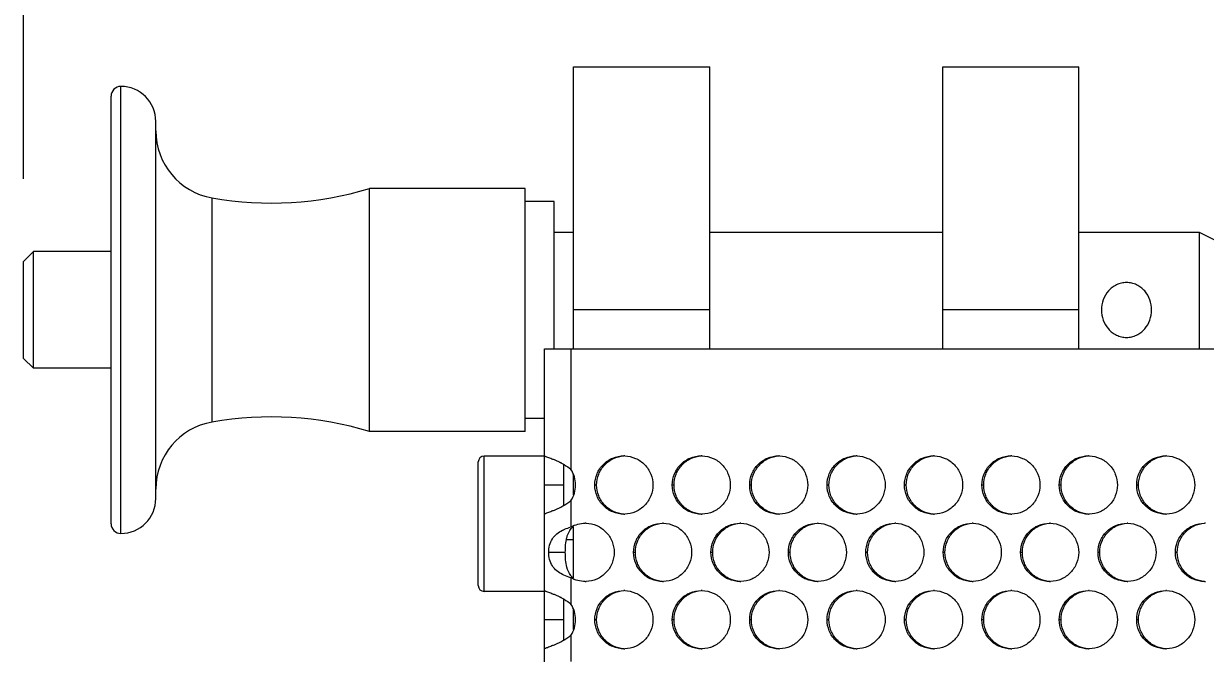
# Model space of a CAD drawing. Header units: millimetres. Extents: x 0 to 2524, y 0 to 1785.
# Drawn here: x 196.3 to 257.1, y 1399.3 to 1431.7 of the extents above; entities that cross this region are included whole.
import ezdxf

# ---------------------------------------------------------------- set-up
doc = ezdxf.new("R2010")
doc.units = ezdxf.units.MM
doc.header["$LTSCALE"] = 0.1
doc.layers.get('0').update_dxf_attribs({"lineweight": 13})
doc.layers.get('Defpoints').update_dxf_attribs({"lineweight": 9})
doc.layers.add('标注', color=251, linetype='Continuous', lineweight=9)
doc.styles.get("Standard").update_dxf_attribs({"font": 'arial.ttf'})
doc.dimstyles.new('STANDARD 8.5', dxfattribs={"dimscale": 8.5, "dimtxt": 2.5, "dimasz": 1.5, "dimexe": 0.5, "dimexo": 0.5, "dimgap": 0.5, "dimtad": 1, "dimtoh": 1, "dimdec": 1, "dimzin": 12, "dimdsep": 46, "dimtxsty": 'Standard', "dimcen": 0, "dimclrd": 256, "dimclre": 256, "dimclrt": 256, "dimadec": 0, "dimazin": 0, "dimtp": 0.01, "dimtm": 0.01, "dimtfac": 1, "dimtdec": 1, "dimtofl": 0, "dimtmove": 0, "dimatfit": 3, "dimfxl": 1, "dimtolj": 1, "dimtzin": 4, "dimlwd": -1, "dimlwe": -1, "dimarcsym": 0})

# ---------------------------------------------------------------- blocks, each defined once
blk = doc.blocks.new('*D11')
at = {"layer": 'Defpoints', "color": 0, "transparency": 16777216}
for p in [(961.865, 1485.816), (196.265, 1419.468), (961.865, 1419.468)]:
    blk.add_point(p, dxfattribs=at)
at = {"layer": '标注', "transparency": 16777216}
for p, q in [((196.265, 1423.718), (196.265, 1490.066)), ((961.865, 1423.718), (961.865, 1490.066)), ((209.015, 1485.816), (949.115, 1485.816))]:
    blk.add_line(p, q, dxfattribs=at)
for points in [[(209.015, 1487.941), (209.015, 1483.691), (196.265, 1485.816)], [(949.115, 1487.941), (949.115, 1483.691), (961.865, 1485.816)]]:
    blk.add_solid(points, dxfattribs=at)
at = {"layer": '标注', "transparency": 16777216, "insert": (579.065, 1500.915), "char_height": 21.25, "attachment_point": 5}
blk.add_mtext('\\A1;766', dxfattribs=at)

msp = doc.modelspace()

# ---------------------------------------------------------------- linework, layer by layer
for p, q in [((224.565, 1414.968), (224.565, 1429.468)), ((224.565, 1429.468), (231.565, 1429.468)), ((231.565, 1414.968), (231.565, 1429.468)), ((243.565, 1414.968), (243.565, 1429.468)), ((243.565, 1429.468), (250.565, 1429.468)), ((250.565, 1414.968), (250.565, 1429.468)), ((201.265, 1405.468), (201.265, 1428.468)), ((200.765, 1405.968), (200.765, 1427.968)), ((203.065, 1407.268), (203.065, 1426.668)), ((214.065, 1410.718), (214.065, 1423.218)), ((222.065, 1423.218), (214.065, 1423.218)), ((222.065, 1410.718), (222.065, 1423.218)), ((205.957, 1411.202), (205.957, 1422.734)), ((223.565, 1422.548), (222.065, 1422.548)), ((223.565, 1414.968), (223.565, 1422.548)), ((224.565, 1420.948), (223.565, 1420.948)), ((243.565, 1420.948), (231.565, 1420.948)), ((256.765, 1420.948), (250.565, 1420.948)), ((256.765, 1414.968), (256.765, 1420.948)), ((258.765, 1419.948), (256.765, 1420.948)), ((196.765, 1419.968), (196.265, 1419.468)), ((196.765, 1413.968), (196.765, 1419.968)), ((200.765, 1419.968), (196.765, 1419.968)), ((196.265, 1414.468), (196.265, 1419.468)), ((231.565, 1416.968), (224.565, 1416.968)), ((250.565, 1416.968), (243.565, 1416.968)), ((223.065, 1211.185), (223.065, 1414.968)), ((223.065, 1414.968), (907.065, 1414.968)), ((224.427, 1414.968), (224.427, 1408.767)), ((196.765, 1413.968), (196.265, 1414.468)), ((200.765, 1413.968), (196.765, 1413.968)), ((223.065, 1411.388), (222.065, 1411.388)), ((222.065, 1410.718), (214.065, 1410.718)), ((219.655, 1402.788), (219.655, 1409.148)), ((219.955, 1402.488), (219.955, 1409.448)), ((223.065, 1409.448), (219.955, 1409.448)), ((223.065, 1402.488), (219.955, 1402.488))]:
    msp.add_line(p, q)
for centre, radius, start, end in [((201.265, 1427.968), 0.5, 90, 180), ((201.265, 1426.668), 1.8, 0, 90), ((206.565, 1426.181), 3.5, 180, 259.99733), ((208.996, 1439.968), 17.5, 259.99733, 286.83498), ((208.996, 1393.968), 17.5, 73.16502, 100.00267), ((206.565, 1407.755), 3.5, 100.00267, 180), ((219.955, 1409.148), 0.3, 90, 180), ((201.265, 1407.268), 1.8, 270, 0), ((201.265, 1405.968), 0.5, 180, 270), ((219.955, 1402.788), 0.3, 180, 270)]:
    msp.add_arc(centre, radius, start, end)
for points, knots in [([(254.302, 1416.968), (254.302, 1417.145), (254.243, 1417.5), (254.02, 1417.892), (253.762, 1418.133), (253.535, 1418.271), (253.282, 1418.358), (253.015, 1418.388), (252.747, 1418.358), (252.494, 1418.271), (252.267, 1418.133), (252.009, 1417.892), (251.786, 1417.5), (251.727, 1417.145), (251.727, 1416.968)], [0, 0, 0, 0, 0.125615, 0.24973, 0.311803, 0.374115, 0.436876, 0.500001, 0.563125, 0.625886, 0.688198, 0.750271, 0.874385, 1, 1, 1, 1]), ([(251.727, 1416.968), (251.727, 1416.791), (251.786, 1416.435), (252.009, 1416.044), (252.267, 1415.802), (252.494, 1415.664), (252.747, 1415.577), (253.015, 1415.548), (253.282, 1415.577), (253.535, 1415.664), (253.762, 1415.802), (254.02, 1416.044), (254.243, 1416.435), (254.302, 1416.791), (254.302, 1416.968)], [0, 0, 0, 0, 0.125615, 0.249729, 0.311803, 0.374115, 0.436876, 0.500001, 0.563125, 0.625886, 0.688198, 0.750271, 0.874385, 1, 1, 1, 1])]:
    msp.add_open_spline(points, degree=3, knots=knots)
at = {"layer": '标注'}
for p, q in [((224.065, 1406.917), (224.065, 1409.008)), ((224.565, 1407.463), (224.565, 1408.463)), ((224.065, 1407.963), (223.065, 1407.963)), ((225.747, 1407.963), (225.656, 1407.963)), ((229.731, 1407.963), (229.639, 1407.963)), ((233.714, 1407.963), (233.622, 1407.963)), ((237.697, 1407.963), (237.605, 1407.963)), ((241.68, 1407.963), (241.588, 1407.963)), ((245.663, 1407.963), (245.571, 1407.963)), ((249.646, 1407.963), (249.555, 1407.963)), ((253.629, 1407.963), (253.538, 1407.963)), ((224.427, 1407.158), (224.427, 1405.807)), ((224.565, 1403.19), (224.565, 1405.807)), ((224.565, 1405.136), (224.195, 1405.136)), ((224.136, 1404.498), (223.28, 1404.498)), ((227.739, 1404.498), (227.647, 1404.498)), ((231.722, 1404.498), (231.63, 1404.498)), ((235.705, 1404.498), (235.614, 1404.498)), ((239.688, 1404.498), (239.597, 1404.498)), ((243.672, 1404.498), (243.58, 1404.498)), ((247.655, 1404.498), (247.563, 1404.498)), ((251.638, 1404.498), (251.546, 1404.498)), ((255.621, 1404.498), (255.529, 1404.498)), ((224.427, 1403.19), (224.427, 1401.839)), ((224.519, 1403.19), (224.427, 1403.19)), ((224.065, 1399.989), (224.065, 1402.08)), ((224.065, 1401.034), (223.065, 1401.034)), ((224.565, 1400.534), (224.565, 1401.534)), ((225.747, 1401.034), (225.656, 1401.034)), ((229.731, 1401.034), (229.639, 1401.034)), ((233.714, 1401.034), (233.622, 1401.034)), ((237.697, 1401.034), (237.605, 1401.034)), ((241.68, 1401.034), (241.588, 1401.034)), ((245.663, 1401.034), (245.571, 1401.034)), ((249.646, 1401.034), (249.555, 1401.034)), ((253.629, 1401.034), (253.538, 1401.034)), ((224.427, 1400.23), (224.427, 1398.878))]:
    msp.add_line(p, q, dxfattribs=at)
for centre, radius, start, end in [((227.149, 1407.99), 1.473, 88.20493, 89.99913), ((231.133, 1407.99), 1.473, 88.20493, 89.99913), ((235.116, 1407.99), 1.473, 88.20493, 89.99913), ((239.099, 1407.99), 1.473, 88.20493, 89.99913), ((243.082, 1407.99), 1.473, 88.20493, 89.99913), ((247.065, 1407.99), 1.473, 88.20493, 89.99913), ((251.048, 1407.99), 1.473, 88.20493, 89.99913), ((255.031, 1407.99), 1.473, 88.20493, 89.99913), ((222.176, 1405.739), 3.787, 62.09678, 62.93776), ((223.155, 1407.963), 1.505, 359.99225, 32.31205), ((223.155, 1407.962), 1.505, 327.68795, 0.00775), ((227.149, 1407.936), 1.473, 270.00087, 271.79507), ((231.133, 1407.936), 1.473, 270.00087, 271.79507), ((235.116, 1407.936), 1.473, 270.00087, 271.79507), ((239.099, 1407.936), 1.473, 270.00087, 271.79507), ((243.082, 1407.936), 1.473, 270.00087, 271.79507), ((247.065, 1407.936), 1.473, 270.00087, 271.79507), ((251.048, 1407.936), 1.473, 270.00087, 271.79507), ((255.031, 1407.936), 1.473, 270.00087, 271.79507), ((225.158, 1404.507), 1.491, 88.32138, 89.99517), ((229.141, 1404.525), 1.473, 88.20493, 89.99913), ((233.124, 1404.525), 1.473, 88.20493, 89.99913), ((237.107, 1404.525), 1.473, 88.20493, 89.99913), ((241.09, 1404.525), 1.473, 88.20493, 89.99913), ((245.074, 1404.525), 1.473, 88.20493, 89.99913), ((249.057, 1404.525), 1.473, 88.20493, 89.99913), ((253.04, 1404.525), 1.473, 88.20493, 89.99913), ((257.023, 1404.525), 1.473, 88.20493, 89.99913), ((225.158, 1404.49), 1.491, 270.00483, 271.67862), ((229.141, 1404.472), 1.473, 270.00087, 271.79507), ((233.124, 1404.472), 1.473, 270.00087, 271.79507), ((237.107, 1404.472), 1.473, 270.00087, 271.79507), ((241.09, 1404.472), 1.473, 270.00087, 271.79507), ((245.074, 1404.472), 1.473, 270.00087, 271.79507), ((249.057, 1404.472), 1.473, 270.00087, 271.79507), ((253.04, 1404.472), 1.473, 270.00087, 271.79507), ((257.023, 1404.472), 1.473, 270.00087, 271.79507), ((222.176, 1398.811), 3.787, 62.09678, 62.93776), ((227.149, 1401.061), 1.473, 88.20493, 89.99913), ((231.133, 1401.061), 1.473, 88.20493, 89.99913), ((235.116, 1401.061), 1.473, 88.20493, 89.99913), ((239.099, 1401.061), 1.473, 88.20493, 89.99913), ((243.082, 1401.061), 1.473, 88.20493, 89.99913), ((247.065, 1401.061), 1.473, 88.20493, 89.99913), ((251.048, 1401.061), 1.473, 88.20493, 89.99913), ((255.031, 1401.061), 1.473, 88.20493, 89.99913), ((223.155, 1401.035), 1.505, 359.99225, 32.31205), ((223.155, 1401.034), 1.505, 327.68795, 0.00775), ((227.149, 1401.007), 1.473, 270.00087, 271.79507), ((231.133, 1401.007), 1.473, 270.00087, 271.79507), ((235.116, 1401.007), 1.473, 270.00087, 271.79507), ((239.099, 1401.007), 1.473, 270.00087, 271.79507), ((243.082, 1401.007), 1.473, 270.00087, 271.79507), ((247.065, 1401.007), 1.473, 270.00087, 271.79507), ((251.048, 1401.007), 1.473, 270.00087, 271.79507), ((255.031, 1401.007), 1.473, 270.00087, 271.79507)]:
    msp.add_arc(centre, radius, start, end, dxfattribs=at)
for points, knots in [([(223.065, 1409.462), (223.065, 1409.46), (223.073, 1409.457), (223.084, 1409.45), (223.106, 1409.442), (223.149, 1409.425), (223.221, 1409.399), (223.327, 1409.36), (223.453, 1409.311), (223.594, 1409.253), (223.745, 1409.187), (223.848, 1409.137), (223.899, 1409.111)], [0, 0, 0, 0, 0.00627, 0.022113, 0.04739, 0.081763, 0.17635, 0.30225, 0.45365, 0.624362, 0.808374, 1, 1, 1, 1]), ([(225.656, 1407.963), (225.656, 1408.158), (225.733, 1408.552), (226.066, 1409.05), (226.562, 1409.384), (226.955, 1409.463), (227.149, 1409.463)], [0, 0, 0, 0, 0.250488, 0.50069, 0.750488, 1, 1, 1, 1]), ([(225.747, 1407.963), (225.747, 1408.15), (225.819, 1408.529), (226.127, 1409.015), (226.592, 1409.354), (226.965, 1409.449), (227.152, 1409.46)], [0, 0, 0, 0, 0.250454, 0.500681, 0.750486, 1, 1, 1, 1]), ([(227.196, 1409.462), (227.386, 1409.456), (227.769, 1409.369), (228.249, 1409.032), (228.568, 1408.54), (228.643, 1408.154), (228.643, 1407.963)], [0, 0, 0, 0, 0.249513, 0.499315, 0.74953, 1, 1, 1, 1]), ([(229.639, 1407.963), (229.639, 1408.158), (229.716, 1408.552), (230.049, 1409.05), (230.545, 1409.384), (230.938, 1409.463), (231.133, 1409.463)], [0, 0, 0, 0, 0.250488, 0.50069, 0.750488, 1, 1, 1, 1]), ([(229.731, 1407.963), (229.731, 1408.15), (229.802, 1408.529), (230.111, 1409.015), (230.575, 1409.354), (230.948, 1409.449), (231.135, 1409.46)], [0, 0, 0, 0, 0.250454, 0.500681, 0.750486, 1, 1, 1, 1]), ([(231.179, 1409.462), (231.369, 1409.456), (231.752, 1409.369), (232.232, 1409.032), (232.552, 1408.54), (232.626, 1408.154), (232.626, 1407.963)], [0, 0, 0, 0, 0.249513, 0.499315, 0.74953, 1, 1, 1, 1]), ([(233.622, 1407.963), (233.622, 1408.158), (233.7, 1408.552), (234.032, 1409.05), (234.528, 1409.384), (234.921, 1409.463), (235.116, 1409.463)], [0, 0, 0, 0, 0.250488, 0.50069, 0.750488, 1, 1, 1, 1]), ([(233.714, 1407.963), (233.714, 1408.15), (233.786, 1408.529), (234.094, 1409.015), (234.559, 1409.354), (234.932, 1409.449), (235.118, 1409.46)], [0, 0, 0, 0, 0.250454, 0.500681, 0.750486, 1, 1, 1, 1]), ([(235.162, 1409.462), (235.352, 1409.456), (235.735, 1409.369), (236.215, 1409.032), (236.535, 1408.54), (236.609, 1408.154), (236.609, 1407.963)], [0, 0, 0, 0, 0.249513, 0.499315, 0.74953, 1, 1, 1, 1]), ([(237.605, 1407.963), (237.605, 1408.158), (237.683, 1408.552), (238.015, 1409.05), (238.511, 1409.384), (238.905, 1409.463), (239.099, 1409.463)], [0, 0, 0, 0, 0.250488, 0.50069, 0.750488, 1, 1, 1, 1]), ([(237.697, 1407.963), (237.697, 1408.15), (237.769, 1408.529), (238.077, 1409.015), (238.542, 1409.354), (238.915, 1409.449), (239.101, 1409.46)], [0, 0, 0, 0, 0.250454, 0.500681, 0.750486, 1, 1, 1, 1]), ([(239.145, 1409.462), (239.335, 1409.456), (239.718, 1409.369), (240.198, 1409.032), (240.518, 1408.54), (240.592, 1408.154), (240.592, 1407.963)], [0, 0, 0, 0, 0.249513, 0.499315, 0.74953, 1, 1, 1, 1]), ([(241.588, 1407.963), (241.588, 1408.158), (241.666, 1408.552), (241.998, 1409.05), (242.495, 1409.384), (242.888, 1409.463), (243.082, 1409.463)], [0, 0, 0, 0, 0.250488, 0.50069, 0.750488, 1, 1, 1, 1]), ([(241.68, 1407.963), (241.68, 1408.15), (241.752, 1408.529), (242.06, 1409.015), (242.525, 1409.354), (242.898, 1409.449), (243.085, 1409.46)], [0, 0, 0, 0, 0.250454, 0.500681, 0.750486, 1, 1, 1, 1]), ([(243.128, 1409.462), (243.319, 1409.456), (243.701, 1409.369), (244.181, 1409.032), (244.501, 1408.54), (244.576, 1408.154), (244.576, 1407.963)], [0, 0, 0, 0, 0.249513, 0.499315, 0.74953, 1, 1, 1, 1]), ([(245.571, 1407.963), (245.571, 1408.158), (245.649, 1408.552), (245.981, 1409.05), (246.478, 1409.384), (246.871, 1409.463), (247.065, 1409.463)], [0, 0, 0, 0, 0.250488, 0.50069, 0.750488, 1, 1, 1, 1]), ([(245.663, 1407.963), (245.663, 1408.15), (245.735, 1408.529), (246.043, 1409.015), (246.508, 1409.354), (246.881, 1409.449), (247.068, 1409.46)], [0, 0, 0, 0, 0.250454, 0.500681, 0.750486, 1, 1, 1, 1]), ([(247.111, 1409.462), (247.302, 1409.456), (247.684, 1409.369), (248.164, 1409.032), (248.484, 1408.54), (248.559, 1408.154), (248.559, 1407.963)], [0, 0, 0, 0, 0.249513, 0.499315, 0.74953, 1, 1, 1, 1]), ([(249.555, 1407.963), (249.555, 1408.158), (249.632, 1408.552), (249.964, 1409.05), (250.461, 1409.384), (250.854, 1409.463), (251.048, 1409.463)], [0, 0, 0, 0, 0.250488, 0.50069, 0.750488, 1, 1, 1, 1]), ([(249.646, 1407.963), (249.646, 1408.15), (249.718, 1408.529), (250.026, 1409.015), (250.491, 1409.354), (250.864, 1409.449), (251.051, 1409.46)], [0, 0, 0, 0, 0.250454, 0.500681, 0.750486, 1, 1, 1, 1]), ([(251.094, 1409.462), (251.285, 1409.456), (251.668, 1409.369), (252.148, 1409.032), (252.467, 1408.54), (252.542, 1408.154), (252.542, 1407.963)], [0, 0, 0, 0, 0.249513, 0.499315, 0.74953, 1, 1, 1, 1]), ([(253.538, 1407.963), (253.538, 1408.158), (253.615, 1408.552), (253.947, 1409.05), (254.444, 1409.384), (254.837, 1409.463), (255.031, 1409.463)], [0, 0, 0, 0, 0.250488, 0.50069, 0.750488, 1, 1, 1, 1]), ([(253.629, 1407.963), (253.629, 1408.15), (253.701, 1408.529), (254.009, 1409.015), (254.474, 1409.354), (254.847, 1409.449), (255.034, 1409.46)], [0, 0, 0, 0, 0.250454, 0.500681, 0.750486, 1, 1, 1, 1]), ([(255.077, 1409.462), (255.268, 1409.456), (255.651, 1409.369), (256.131, 1409.032), (256.45, 1408.54), (256.525, 1408.154), (256.525, 1407.963)], [0, 0, 0, 0, 0.249513, 0.499315, 0.74953, 1, 1, 1, 1]), ([(223.948, 1409.085), (223.992, 1409.062), (224.16, 1408.969), (224.319, 1408.86), (224.427, 1408.767)], [0, 0, 0, 0, 0.25769, 1, 1, 1, 1]), ([(227.149, 1406.463), (226.955, 1406.463), (226.562, 1406.541), (226.066, 1406.875), (225.733, 1407.373), (225.656, 1407.768), (225.656, 1407.963)], [0, 0, 0, 0, 0.249512, 0.49931, 0.749512, 1, 1, 1, 1]), ([(227.152, 1406.465), (226.965, 1406.477), (226.592, 1406.571), (226.127, 1406.91), (225.819, 1407.396), (225.747, 1407.775), (225.747, 1407.963)], [0, 0, 0, 0, 0.249514, 0.499319, 0.749546, 1, 1, 1, 1]), ([(228.643, 1407.963), (228.643, 1407.771), (228.568, 1407.385), (228.249, 1406.893), (227.769, 1406.556), (227.386, 1406.469), (227.196, 1406.463)], [0, 0, 0, 0, 0.25047, 0.500685, 0.750487, 1, 1, 1, 1]), ([(231.133, 1406.463), (230.938, 1406.463), (230.545, 1406.541), (230.049, 1406.875), (229.716, 1407.373), (229.639, 1407.768), (229.639, 1407.963)], [0, 0, 0, 0, 0.249512, 0.49931, 0.749512, 1, 1, 1, 1]), ([(231.135, 1406.465), (230.948, 1406.477), (230.575, 1406.571), (230.111, 1406.91), (229.802, 1407.396), (229.731, 1407.775), (229.731, 1407.963)], [0, 0, 0, 0, 0.249514, 0.499319, 0.749546, 1, 1, 1, 1]), ([(232.626, 1407.963), (232.626, 1407.771), (232.552, 1407.385), (232.232, 1406.893), (231.752, 1406.556), (231.369, 1406.469), (231.179, 1406.463)], [0, 0, 0, 0, 0.25047, 0.500685, 0.750487, 1, 1, 1, 1]), ([(235.116, 1406.463), (234.921, 1406.463), (234.528, 1406.541), (234.032, 1406.875), (233.7, 1407.373), (233.622, 1407.768), (233.622, 1407.963)], [0, 0, 0, 0, 0.249512, 0.49931, 0.749512, 1, 1, 1, 1]), ([(235.118, 1406.465), (234.932, 1406.477), (234.559, 1406.571), (234.094, 1406.91), (233.786, 1407.396), (233.714, 1407.775), (233.714, 1407.963)], [0, 0, 0, 0, 0.249514, 0.499319, 0.749546, 1, 1, 1, 1]), ([(236.609, 1407.963), (236.609, 1407.771), (236.535, 1407.385), (236.215, 1406.893), (235.735, 1406.556), (235.352, 1406.469), (235.162, 1406.463)], [0, 0, 0, 0, 0.25047, 0.500685, 0.750487, 1, 1, 1, 1]), ([(239.099, 1406.463), (238.905, 1406.463), (238.511, 1406.541), (238.015, 1406.875), (237.683, 1407.373), (237.605, 1407.768), (237.605, 1407.963)], [0, 0, 0, 0, 0.249512, 0.49931, 0.749512, 1, 1, 1, 1]), ([(239.101, 1406.465), (238.915, 1406.477), (238.542, 1406.571), (238.077, 1406.91), (237.769, 1407.396), (237.697, 1407.775), (237.697, 1407.963)], [0, 0, 0, 0, 0.249514, 0.499319, 0.749546, 1, 1, 1, 1]), ([(240.592, 1407.963), (240.592, 1407.771), (240.518, 1407.385), (240.198, 1406.893), (239.718, 1406.556), (239.335, 1406.469), (239.145, 1406.463)], [0, 0, 0, 0, 0.25047, 0.500685, 0.750487, 1, 1, 1, 1]), ([(243.082, 1406.463), (242.888, 1406.463), (242.495, 1406.541), (241.998, 1406.875), (241.666, 1407.373), (241.588, 1407.768), (241.588, 1407.963)], [0, 0, 0, 0, 0.249512, 0.49931, 0.749512, 1, 1, 1, 1]), ([(243.085, 1406.465), (242.898, 1406.477), (242.525, 1406.571), (242.06, 1406.91), (241.752, 1407.396), (241.68, 1407.775), (241.68, 1407.963)], [0, 0, 0, 0, 0.249514, 0.499319, 0.749546, 1, 1, 1, 1]), ([(244.576, 1407.963), (244.576, 1407.771), (244.501, 1407.385), (244.181, 1406.893), (243.701, 1406.556), (243.319, 1406.469), (243.128, 1406.463)], [0, 0, 0, 0, 0.25047, 0.500685, 0.750487, 1, 1, 1, 1]), ([(247.065, 1406.463), (246.871, 1406.463), (246.478, 1406.541), (245.981, 1406.875), (245.649, 1407.373), (245.571, 1407.768), (245.571, 1407.963)], [0, 0, 0, 0, 0.249512, 0.49931, 0.749512, 1, 1, 1, 1]), ([(247.068, 1406.465), (246.881, 1406.477), (246.508, 1406.571), (246.043, 1406.91), (245.735, 1407.396), (245.663, 1407.775), (245.663, 1407.963)], [0, 0, 0, 0, 0.249514, 0.499319, 0.749546, 1, 1, 1, 1]), ([(248.559, 1407.963), (248.559, 1407.771), (248.484, 1407.385), (248.164, 1406.893), (247.684, 1406.556), (247.302, 1406.469), (247.111, 1406.463)], [0, 0, 0, 0, 0.25047, 0.500685, 0.750487, 1, 1, 1, 1]), ([(251.048, 1406.463), (250.854, 1406.463), (250.461, 1406.541), (249.964, 1406.875), (249.632, 1407.373), (249.555, 1407.768), (249.555, 1407.963)], [0, 0, 0, 0, 0.249512, 0.49931, 0.749512, 1, 1, 1, 1]), ([(251.051, 1406.465), (250.864, 1406.477), (250.491, 1406.571), (250.026, 1406.91), (249.718, 1407.396), (249.646, 1407.775), (249.646, 1407.963)], [0, 0, 0, 0, 0.249514, 0.499319, 0.749546, 1, 1, 1, 1]), ([(252.542, 1407.963), (252.542, 1407.771), (252.467, 1407.385), (252.148, 1406.893), (251.668, 1406.556), (251.285, 1406.469), (251.094, 1406.463)], [0, 0, 0, 0, 0.25047, 0.500685, 0.750487, 1, 1, 1, 1]), ([(255.031, 1406.463), (254.837, 1406.463), (254.444, 1406.541), (253.947, 1406.875), (253.615, 1407.373), (253.538, 1407.768), (253.538, 1407.963)], [0, 0, 0, 0, 0.249512, 0.49931, 0.749512, 1, 1, 1, 1]), ([(255.034, 1406.465), (254.847, 1406.477), (254.474, 1406.571), (254.009, 1406.91), (253.701, 1407.396), (253.629, 1407.775), (253.629, 1407.963)], [0, 0, 0, 0, 0.249514, 0.499319, 0.749546, 1, 1, 1, 1]), ([(256.525, 1407.963), (256.525, 1407.771), (256.45, 1407.385), (256.131, 1406.893), (255.651, 1406.556), (255.268, 1406.469), (255.077, 1406.463)], [0, 0, 0, 0, 0.25047, 0.500685, 0.750487, 1, 1, 1, 1]), ([(224.427, 1407.158), (224.389, 1407.125), (224.224, 1406.994), (224.041, 1406.887), (223.899, 1406.814)], [0, 0, 0, 0, 0.240046, 1, 1, 1, 1]), ([(223.899, 1406.814), (223.847, 1406.788), (223.745, 1406.738), (223.594, 1406.672), (223.453, 1406.614), (223.326, 1406.566), (223.221, 1406.526), (223.149, 1406.5), (223.106, 1406.483), (223.084, 1406.475), (223.073, 1406.469), (223.065, 1406.466), (223.065, 1406.464)], [0, 0, 0, 0, 0.19164, 0.37566, 0.546373, 0.69777, 0.823663, 0.918243, 0.952614, 0.977888, 0.99373, 1, 1, 1, 1]), ([(223.989, 1405.633), (224.023, 1405.651), (224.165, 1405.718), (224.313, 1405.772), (224.427, 1405.807)], [0, 0, 0, 0, 0.244257, 1, 1, 1, 1]), ([(224.217, 1405.268), (224.23, 1405.318), (224.293, 1405.515), (224.404, 1405.701), (224.519, 1405.807)], [0, 0, 0, 0, 0.24885, 1, 1, 1, 1]), ([(225.201, 1405.998), (225.392, 1405.992), (225.775, 1405.906), (226.256, 1405.569), (226.577, 1405.077), (226.651, 1404.69), (226.651, 1404.498)], [0, 0, 0, 0, 0.249475, 0.499299, 0.749477, 1, 1, 1, 1]), ([(227.647, 1404.498), (227.647, 1404.694), (227.725, 1405.088), (228.057, 1405.586), (228.554, 1405.92), (228.947, 1405.998), (229.141, 1405.998)], [0, 0, 0, 0, 0.250488, 0.50069, 0.750488, 1, 1, 1, 1]), ([(227.739, 1404.498), (227.739, 1404.686), (227.811, 1405.065), (228.119, 1405.551), (228.584, 1405.89), (228.957, 1405.985), (229.144, 1405.996)], [0, 0, 0, 0, 0.250454, 0.500681, 0.750486, 1, 1, 1, 1]), ([(229.187, 1405.998), (229.378, 1405.992), (229.76, 1405.905), (230.24, 1405.568), (230.56, 1405.076), (230.635, 1404.69), (230.635, 1404.498)], [0, 0, 0, 0, 0.249513, 0.499315, 0.74953, 1, 1, 1, 1]), ([(231.63, 1404.498), (231.63, 1404.694), (231.708, 1405.088), (232.04, 1405.586), (232.537, 1405.92), (232.93, 1405.998), (233.124, 1405.998)], [0, 0, 0, 0, 0.250488, 0.50069, 0.750488, 1, 1, 1, 1]), ([(231.722, 1404.498), (231.722, 1404.686), (231.794, 1405.065), (232.102, 1405.551), (232.567, 1405.89), (232.94, 1405.985), (233.127, 1405.996)], [0, 0, 0, 0, 0.250454, 0.500681, 0.750486, 1, 1, 1, 1]), ([(233.17, 1405.998), (233.361, 1405.992), (233.743, 1405.905), (234.223, 1405.568), (234.543, 1405.076), (234.618, 1404.69), (234.618, 1404.498)], [0, 0, 0, 0, 0.249513, 0.499315, 0.74953, 1, 1, 1, 1]), ([(235.614, 1404.498), (235.614, 1404.694), (235.691, 1405.088), (236.023, 1405.586), (236.52, 1405.92), (236.913, 1405.998), (237.107, 1405.998)], [0, 0, 0, 0, 0.250488, 0.50069, 0.750488, 1, 1, 1, 1]), ([(235.705, 1404.498), (235.705, 1404.686), (235.777, 1405.065), (236.085, 1405.551), (236.55, 1405.89), (236.923, 1405.985), (237.11, 1405.996)], [0, 0, 0, 0, 0.250454, 0.500681, 0.750486, 1, 1, 1, 1]), ([(237.153, 1405.998), (237.344, 1405.992), (237.727, 1405.905), (238.207, 1405.568), (238.526, 1405.076), (238.601, 1404.69), (238.601, 1404.498)], [0, 0, 0, 0, 0.249513, 0.499315, 0.74953, 1, 1, 1, 1]), ([(239.597, 1404.498), (239.597, 1404.694), (239.674, 1405.088), (240.006, 1405.586), (240.503, 1405.92), (240.896, 1405.998), (241.09, 1405.998)], [0, 0, 0, 0, 0.250488, 0.50069, 0.750488, 1, 1, 1, 1]), ([(239.688, 1404.498), (239.688, 1404.686), (239.76, 1405.065), (240.068, 1405.551), (240.533, 1405.89), (240.906, 1405.985), (241.093, 1405.996)], [0, 0, 0, 0, 0.250454, 0.500681, 0.750486, 1, 1, 1, 1]), ([(241.137, 1405.998), (241.327, 1405.992), (241.71, 1405.905), (242.19, 1405.568), (242.509, 1405.076), (242.584, 1404.69), (242.584, 1404.498)], [0, 0, 0, 0, 0.249513, 0.499315, 0.74953, 1, 1, 1, 1]), ([(243.58, 1404.498), (243.58, 1404.694), (243.657, 1405.088), (243.99, 1405.586), (244.486, 1405.92), (244.879, 1405.998), (245.074, 1405.998)], [0, 0, 0, 0, 0.250488, 0.50069, 0.750488, 1, 1, 1, 1]), ([(243.672, 1404.498), (243.672, 1404.686), (243.743, 1405.065), (244.052, 1405.551), (244.516, 1405.89), (244.889, 1405.985), (245.076, 1405.996)], [0, 0, 0, 0, 0.250454, 0.500681, 0.750486, 1, 1, 1, 1]), ([(245.12, 1405.998), (245.31, 1405.992), (245.693, 1405.905), (246.173, 1405.568), (246.493, 1405.076), (246.567, 1404.69), (246.567, 1404.498)], [0, 0, 0, 0, 0.249513, 0.499315, 0.74953, 1, 1, 1, 1]), ([(247.563, 1404.498), (247.563, 1404.694), (247.641, 1405.088), (247.973, 1405.586), (248.469, 1405.92), (248.862, 1405.998), (249.057, 1405.998)], [0, 0, 0, 0, 0.250488, 0.50069, 0.750488, 1, 1, 1, 1]), ([(247.655, 1404.498), (247.655, 1404.686), (247.727, 1405.065), (248.035, 1405.551), (248.5, 1405.89), (248.873, 1405.985), (249.059, 1405.996)], [0, 0, 0, 0, 0.250454, 0.500681, 0.750486, 1, 1, 1, 1]), ([(249.103, 1405.998), (249.293, 1405.992), (249.676, 1405.905), (250.156, 1405.568), (250.476, 1405.076), (250.55, 1404.69), (250.55, 1404.498)], [0, 0, 0, 0, 0.249513, 0.499315, 0.74953, 1, 1, 1, 1]), ([(251.546, 1404.498), (251.546, 1404.694), (251.624, 1405.088), (251.956, 1405.586), (252.452, 1405.92), (252.846, 1405.998), (253.04, 1405.998)], [0, 0, 0, 0, 0.250488, 0.50069, 0.750488, 1, 1, 1, 1]), ([(251.638, 1404.498), (251.638, 1404.686), (251.71, 1405.065), (252.018, 1405.551), (252.483, 1405.89), (252.856, 1405.985), (253.042, 1405.996)], [0, 0, 0, 0, 0.250454, 0.500681, 0.750486, 1, 1, 1, 1]), ([(253.086, 1405.998), (253.276, 1405.992), (253.659, 1405.905), (254.139, 1405.568), (254.459, 1405.076), (254.533, 1404.69), (254.533, 1404.498)], [0, 0, 0, 0, 0.249513, 0.499315, 0.74953, 1, 1, 1, 1]), ([(255.529, 1404.498), (255.529, 1404.694), (255.607, 1405.088), (255.939, 1405.586), (256.436, 1405.92), (256.829, 1405.998), (257.023, 1405.998)], [0, 0, 0, 0, 0.250488, 0.50069, 0.750488, 1, 1, 1, 1]), ([(255.621, 1404.498), (255.621, 1404.686), (255.693, 1405.065), (256.001, 1405.551), (256.466, 1405.89), (256.839, 1405.985), (257.026, 1405.996)], [0, 0, 0, 0, 0.250454, 0.500681, 0.750486, 1, 1, 1, 1]), ([(223.28, 1404.498), (223.28, 1404.738), (223.389, 1405.231), (223.787, 1405.53), (223.989, 1405.633)], [0, 0, 0, 0, 0.513612, 1, 1, 1, 1]), ([(224.136, 1404.498), (224.136, 1404.629), (224.147, 1404.887), (224.184, 1405.145), (224.217, 1405.268)], [0, 0, 0, 0, 0.504083, 1, 1, 1, 1]), ([(223.989, 1403.364), (223.787, 1403.467), (223.389, 1403.766), (223.28, 1404.259), (223.28, 1404.498)], [0, 0, 0, 0, 0.486388, 1, 1, 1, 1]), ([(224.217, 1403.729), (224.184, 1403.852), (224.147, 1404.11), (224.136, 1404.368), (224.136, 1404.498)], [0, 0, 0, 0, 0.495917, 1, 1, 1, 1]), ([(226.651, 1404.498), (226.651, 1404.307), (226.577, 1403.92), (226.256, 1403.428), (225.775, 1403.091), (225.392, 1403.005), (225.201, 1402.999)], [0, 0, 0, 0, 0.250523, 0.500701, 0.750525, 1, 1, 1, 1]), ([(229.141, 1402.998), (228.947, 1402.998), (228.554, 1403.077), (228.057, 1403.411), (227.725, 1403.909), (227.647, 1404.303), (227.647, 1404.498)], [0, 0, 0, 0, 0.249512, 0.49931, 0.749512, 1, 1, 1, 1]), ([(229.144, 1403.001), (228.957, 1403.012), (228.584, 1403.107), (228.119, 1403.446), (227.811, 1403.932), (227.739, 1404.311), (227.739, 1404.498)], [0, 0, 0, 0, 0.249514, 0.499319, 0.749546, 1, 1, 1, 1]), ([(230.635, 1404.498), (230.635, 1404.307), (230.56, 1403.921), (230.24, 1403.429), (229.76, 1403.092), (229.378, 1403.005), (229.187, 1402.999)], [0, 0, 0, 0, 0.25047, 0.500685, 0.750487, 1, 1, 1, 1]), ([(233.124, 1402.998), (232.93, 1402.998), (232.537, 1403.077), (232.04, 1403.411), (231.708, 1403.909), (231.63, 1404.303), (231.63, 1404.498)], [0, 0, 0, 0, 0.249512, 0.49931, 0.749512, 1, 1, 1, 1]), ([(233.127, 1403.001), (232.94, 1403.012), (232.567, 1403.107), (232.102, 1403.446), (231.794, 1403.932), (231.722, 1404.311), (231.722, 1404.498)], [0, 0, 0, 0, 0.249514, 0.499319, 0.749546, 1, 1, 1, 1]), ([(234.618, 1404.498), (234.618, 1404.307), (234.543, 1403.921), (234.223, 1403.429), (233.743, 1403.092), (233.361, 1403.005), (233.17, 1402.999)], [0, 0, 0, 0, 0.25047, 0.500685, 0.750487, 1, 1, 1, 1]), ([(237.107, 1402.998), (236.913, 1402.998), (236.52, 1403.077), (236.023, 1403.411), (235.691, 1403.909), (235.614, 1404.303), (235.614, 1404.498)], [0, 0, 0, 0, 0.249512, 0.49931, 0.749512, 1, 1, 1, 1]), ([(237.11, 1403.001), (236.923, 1403.012), (236.55, 1403.107), (236.085, 1403.446), (235.777, 1403.932), (235.705, 1404.311), (235.705, 1404.498)], [0, 0, 0, 0, 0.249514, 0.499319, 0.749546, 1, 1, 1, 1]), ([(238.601, 1404.498), (238.601, 1404.307), (238.526, 1403.921), (238.207, 1403.429), (237.727, 1403.092), (237.344, 1403.005), (237.153, 1402.999)], [0, 0, 0, 0, 0.25047, 0.500685, 0.750487, 1, 1, 1, 1]), ([(241.09, 1402.998), (240.896, 1402.998), (240.503, 1403.077), (240.006, 1403.411), (239.674, 1403.909), (239.597, 1404.303), (239.597, 1404.498)], [0, 0, 0, 0, 0.249512, 0.49931, 0.749512, 1, 1, 1, 1]), ([(241.093, 1403.001), (240.906, 1403.012), (240.533, 1403.107), (240.068, 1403.446), (239.76, 1403.932), (239.688, 1404.311), (239.688, 1404.498)], [0, 0, 0, 0, 0.249514, 0.499319, 0.749546, 1, 1, 1, 1]), ([(242.584, 1404.498), (242.584, 1404.307), (242.509, 1403.921), (242.19, 1403.429), (241.71, 1403.092), (241.327, 1403.005), (241.137, 1402.999)], [0, 0, 0, 0, 0.25047, 0.500685, 0.750487, 1, 1, 1, 1]), ([(245.074, 1402.998), (244.879, 1402.998), (244.486, 1403.077), (243.99, 1403.411), (243.657, 1403.909), (243.58, 1404.303), (243.58, 1404.498)], [0, 0, 0, 0, 0.249512, 0.49931, 0.749512, 1, 1, 1, 1]), ([(245.076, 1403.001), (244.889, 1403.012), (244.516, 1403.107), (244.052, 1403.446), (243.743, 1403.932), (243.672, 1404.311), (243.672, 1404.498)], [0, 0, 0, 0, 0.249514, 0.499319, 0.749546, 1, 1, 1, 1]), ([(246.567, 1404.498), (246.567, 1404.307), (246.493, 1403.921), (246.173, 1403.429), (245.693, 1403.092), (245.31, 1403.005), (245.12, 1402.999)], [0, 0, 0, 0, 0.25047, 0.500685, 0.750487, 1, 1, 1, 1]), ([(249.057, 1402.998), (248.862, 1402.998), (248.469, 1403.077), (247.973, 1403.411), (247.641, 1403.909), (247.563, 1404.303), (247.563, 1404.498)], [0, 0, 0, 0, 0.249512, 0.49931, 0.749512, 1, 1, 1, 1]), ([(249.059, 1403.001), (248.873, 1403.012), (248.5, 1403.107), (248.035, 1403.446), (247.727, 1403.932), (247.655, 1404.311), (247.655, 1404.498)], [0, 0, 0, 0, 0.249514, 0.499319, 0.749546, 1, 1, 1, 1]), ([(250.55, 1404.498), (250.55, 1404.307), (250.476, 1403.921), (250.156, 1403.429), (249.676, 1403.092), (249.293, 1403.005), (249.103, 1402.999)], [0, 0, 0, 0, 0.25047, 0.500685, 0.750487, 1, 1, 1, 1]), ([(253.04, 1402.998), (252.846, 1402.998), (252.452, 1403.077), (251.956, 1403.411), (251.624, 1403.909), (251.546, 1404.303), (251.546, 1404.498)], [0, 0, 0, 0, 0.249512, 0.49931, 0.749512, 1, 1, 1, 1]), ([(253.042, 1403.001), (252.856, 1403.012), (252.483, 1403.107), (252.018, 1403.446), (251.71, 1403.932), (251.638, 1404.311), (251.638, 1404.498)], [0, 0, 0, 0, 0.249514, 0.499319, 0.749546, 1, 1, 1, 1]), ([(254.533, 1404.498), (254.533, 1404.307), (254.459, 1403.921), (254.139, 1403.429), (253.659, 1403.092), (253.276, 1403.005), (253.086, 1402.999)], [0, 0, 0, 0, 0.25047, 0.500685, 0.750487, 1, 1, 1, 1]), ([(257.023, 1402.998), (256.829, 1402.998), (256.436, 1403.077), (255.939, 1403.411), (255.607, 1403.909), (255.529, 1404.303), (255.529, 1404.498)], [0, 0, 0, 0, 0.249512, 0.49931, 0.749512, 1, 1, 1, 1]), ([(257.026, 1403.001), (256.839, 1403.012), (256.466, 1403.107), (256.001, 1403.446), (255.693, 1403.932), (255.621, 1404.311), (255.621, 1404.498)], [0, 0, 0, 0, 0.249514, 0.499319, 0.749546, 1, 1, 1, 1]), ([(224.519, 1403.19), (224.48, 1403.226), (224.342, 1403.382), (224.257, 1403.579), (224.217, 1403.729)], [0, 0, 0, 0, 0.254521, 1, 1, 1, 1]), ([(224.427, 1403.19), (224.389, 1403.202), (224.239, 1403.251), (224.093, 1403.311), (223.989, 1403.364)], [0, 0, 0, 0, 0.254739, 1, 1, 1, 1]), ([(223.065, 1402.533), (223.065, 1402.531), (223.073, 1402.528), (223.084, 1402.522), (223.106, 1402.514), (223.149, 1402.497), (223.221, 1402.47), (223.327, 1402.431), (223.453, 1402.383), (223.594, 1402.325), (223.745, 1402.258), (223.848, 1402.209), (223.899, 1402.183)], [0, 0, 0, 0, 0.00627, 0.022113, 0.04739, 0.081763, 0.17635, 0.30225, 0.45365, 0.624362, 0.808374, 1, 1, 1, 1]), ([(223.948, 1402.157), (223.992, 1402.134), (224.16, 1402.041), (224.319, 1401.932), (224.427, 1401.839)], [0, 0, 0, 0, 0.25769, 1, 1, 1, 1]), ([(225.656, 1401.034), (225.656, 1401.229), (225.733, 1401.624), (226.066, 1402.122), (226.562, 1402.456), (226.955, 1402.534), (227.149, 1402.534)], [0, 0, 0, 0, 0.250488, 0.50069, 0.750488, 1, 1, 1, 1]), ([(225.747, 1401.034), (225.747, 1401.222), (225.819, 1401.601), (226.127, 1402.087), (226.592, 1402.426), (226.965, 1402.52), (227.152, 1402.532)], [0, 0, 0, 0, 0.250454, 0.500681, 0.750486, 1, 1, 1, 1]), ([(227.196, 1402.534), (227.386, 1402.528), (227.769, 1402.441), (228.249, 1402.104), (228.568, 1401.612), (228.643, 1401.226), (228.643, 1401.034)], [0, 0, 0, 0, 0.249513, 0.499315, 0.74953, 1, 1, 1, 1]), ([(229.639, 1401.034), (229.639, 1401.229), (229.716, 1401.624), (230.049, 1402.122), (230.545, 1402.456), (230.938, 1402.534), (231.133, 1402.534)], [0, 0, 0, 0, 0.250488, 0.50069, 0.750488, 1, 1, 1, 1]), ([(229.731, 1401.034), (229.731, 1401.222), (229.802, 1401.601), (230.111, 1402.087), (230.575, 1402.426), (230.948, 1402.52), (231.135, 1402.532)], [0, 0, 0, 0, 0.250454, 0.500681, 0.750486, 1, 1, 1, 1]), ([(231.179, 1402.534), (231.369, 1402.528), (231.752, 1402.441), (232.232, 1402.104), (232.552, 1401.612), (232.626, 1401.226), (232.626, 1401.034)], [0, 0, 0, 0, 0.249513, 0.499315, 0.74953, 1, 1, 1, 1]), ([(233.622, 1401.034), (233.622, 1401.229), (233.7, 1401.624), (234.032, 1402.122), (234.528, 1402.456), (234.921, 1402.534), (235.116, 1402.534)], [0, 0, 0, 0, 0.250488, 0.50069, 0.750488, 1, 1, 1, 1]), ([(233.714, 1401.034), (233.714, 1401.222), (233.786, 1401.601), (234.094, 1402.087), (234.559, 1402.426), (234.932, 1402.52), (235.118, 1402.532)], [0, 0, 0, 0, 0.250454, 0.500681, 0.750486, 1, 1, 1, 1]), ([(235.162, 1402.534), (235.352, 1402.528), (235.735, 1402.441), (236.215, 1402.104), (236.535, 1401.612), (236.609, 1401.226), (236.609, 1401.034)], [0, 0, 0, 0, 0.249513, 0.499315, 0.74953, 1, 1, 1, 1]), ([(237.605, 1401.034), (237.605, 1401.229), (237.683, 1401.624), (238.015, 1402.122), (238.511, 1402.456), (238.905, 1402.534), (239.099, 1402.534)], [0, 0, 0, 0, 0.250488, 0.50069, 0.750488, 1, 1, 1, 1]), ([(237.697, 1401.034), (237.697, 1401.222), (237.769, 1401.601), (238.077, 1402.087), (238.542, 1402.426), (238.915, 1402.52), (239.101, 1402.532)], [0, 0, 0, 0, 0.250454, 0.500681, 0.750486, 1, 1, 1, 1]), ([(239.145, 1402.534), (239.335, 1402.528), (239.718, 1402.441), (240.198, 1402.104), (240.518, 1401.612), (240.592, 1401.226), (240.592, 1401.034)], [0, 0, 0, 0, 0.249513, 0.499315, 0.74953, 1, 1, 1, 1]), ([(241.588, 1401.034), (241.588, 1401.229), (241.666, 1401.624), (241.998, 1402.122), (242.495, 1402.456), (242.888, 1402.534), (243.082, 1402.534)], [0, 0, 0, 0, 0.250488, 0.50069, 0.750488, 1, 1, 1, 1]), ([(241.68, 1401.034), (241.68, 1401.222), (241.752, 1401.601), (242.06, 1402.087), (242.525, 1402.426), (242.898, 1402.52), (243.085, 1402.532)], [0, 0, 0, 0, 0.250454, 0.500681, 0.750486, 1, 1, 1, 1]), ([(243.128, 1402.534), (243.319, 1402.528), (243.701, 1402.441), (244.181, 1402.104), (244.501, 1401.612), (244.576, 1401.226), (244.576, 1401.034)], [0, 0, 0, 0, 0.249513, 0.499315, 0.74953, 1, 1, 1, 1]), ([(245.571, 1401.034), (245.571, 1401.229), (245.649, 1401.624), (245.981, 1402.122), (246.478, 1402.456), (246.871, 1402.534), (247.065, 1402.534)], [0, 0, 0, 0, 0.250488, 0.50069, 0.750488, 1, 1, 1, 1]), ([(245.663, 1401.034), (245.663, 1401.222), (245.735, 1401.601), (246.043, 1402.087), (246.508, 1402.426), (246.881, 1402.52), (247.068, 1402.532)], [0, 0, 0, 0, 0.250454, 0.500681, 0.750486, 1, 1, 1, 1]), ([(247.111, 1402.534), (247.302, 1402.528), (247.684, 1402.441), (248.164, 1402.104), (248.484, 1401.612), (248.559, 1401.226), (248.559, 1401.034)], [0, 0, 0, 0, 0.249513, 0.499315, 0.74953, 1, 1, 1, 1]), ([(249.555, 1401.034), (249.555, 1401.229), (249.632, 1401.624), (249.964, 1402.122), (250.461, 1402.456), (250.854, 1402.534), (251.048, 1402.534)], [0, 0, 0, 0, 0.250488, 0.50069, 0.750488, 1, 1, 1, 1]), ([(249.646, 1401.034), (249.646, 1401.222), (249.718, 1401.601), (250.026, 1402.087), (250.491, 1402.426), (250.864, 1402.52), (251.051, 1402.532)], [0, 0, 0, 0, 0.250454, 0.500681, 0.750486, 1, 1, 1, 1]), ([(251.094, 1402.534), (251.285, 1402.528), (251.668, 1402.441), (252.148, 1402.104), (252.467, 1401.612), (252.542, 1401.226), (252.542, 1401.034)], [0, 0, 0, 0, 0.249513, 0.499315, 0.74953, 1, 1, 1, 1]), ([(253.538, 1401.034), (253.538, 1401.229), (253.615, 1401.624), (253.947, 1402.122), (254.444, 1402.456), (254.837, 1402.534), (255.031, 1402.534)], [0, 0, 0, 0, 0.250488, 0.50069, 0.750488, 1, 1, 1, 1]), ([(253.629, 1401.034), (253.629, 1401.222), (253.701, 1401.601), (254.009, 1402.087), (254.474, 1402.426), (254.847, 1402.52), (255.034, 1402.532)], [0, 0, 0, 0, 0.250454, 0.500681, 0.750486, 1, 1, 1, 1]), ([(255.077, 1402.534), (255.268, 1402.528), (255.651, 1402.441), (256.131, 1402.104), (256.45, 1401.612), (256.525, 1401.226), (256.525, 1401.034)], [0, 0, 0, 0, 0.249513, 0.499315, 0.74953, 1, 1, 1, 1]), ([(227.149, 1399.534), (226.955, 1399.534), (226.562, 1399.613), (226.066, 1399.947), (225.733, 1400.445), (225.656, 1400.839), (225.656, 1401.034)], [0, 0, 0, 0, 0.249512, 0.49931, 0.749512, 1, 1, 1, 1]), ([(227.152, 1399.537), (226.965, 1399.548), (226.592, 1399.643), (226.127, 1399.982), (225.819, 1400.468), (225.747, 1400.847), (225.747, 1401.034)], [0, 0, 0, 0, 0.249514, 0.499319, 0.749546, 1, 1, 1, 1]), ([(228.643, 1401.034), (228.643, 1400.843), (228.568, 1400.457), (228.249, 1399.965), (227.769, 1399.628), (227.386, 1399.541), (227.196, 1399.535)], [0, 0, 0, 0, 0.25047, 0.500685, 0.750487, 1, 1, 1, 1]), ([(231.133, 1399.534), (230.938, 1399.534), (230.545, 1399.613), (230.049, 1399.947), (229.716, 1400.445), (229.639, 1400.839), (229.639, 1401.034)], [0, 0, 0, 0, 0.249512, 0.49931, 0.749512, 1, 1, 1, 1]), ([(231.135, 1399.537), (230.948, 1399.548), (230.575, 1399.643), (230.111, 1399.982), (229.802, 1400.468), (229.731, 1400.847), (229.731, 1401.034)], [0, 0, 0, 0, 0.249514, 0.499319, 0.749546, 1, 1, 1, 1]), ([(232.626, 1401.034), (232.626, 1400.843), (232.552, 1400.457), (232.232, 1399.965), (231.752, 1399.628), (231.369, 1399.541), (231.179, 1399.535)], [0, 0, 0, 0, 0.25047, 0.500685, 0.750487, 1, 1, 1, 1]), ([(235.116, 1399.534), (234.921, 1399.534), (234.528, 1399.613), (234.032, 1399.947), (233.7, 1400.445), (233.622, 1400.839), (233.622, 1401.034)], [0, 0, 0, 0, 0.249512, 0.49931, 0.749512, 1, 1, 1, 1]), ([(235.118, 1399.537), (234.932, 1399.548), (234.559, 1399.643), (234.094, 1399.982), (233.786, 1400.468), (233.714, 1400.847), (233.714, 1401.034)], [0, 0, 0, 0, 0.249514, 0.499319, 0.749546, 1, 1, 1, 1]), ([(236.609, 1401.034), (236.609, 1400.843), (236.535, 1400.457), (236.215, 1399.965), (235.735, 1399.628), (235.352, 1399.541), (235.162, 1399.535)], [0, 0, 0, 0, 0.25047, 0.500685, 0.750487, 1, 1, 1, 1]), ([(239.099, 1399.534), (238.905, 1399.534), (238.511, 1399.613), (238.015, 1399.947), (237.683, 1400.445), (237.605, 1400.839), (237.605, 1401.034)], [0, 0, 0, 0, 0.249512, 0.49931, 0.749512, 1, 1, 1, 1]), ([(239.101, 1399.537), (238.915, 1399.548), (238.542, 1399.643), (238.077, 1399.982), (237.769, 1400.468), (237.697, 1400.847), (237.697, 1401.034)], [0, 0, 0, 0, 0.249514, 0.499319, 0.749546, 1, 1, 1, 1]), ([(240.592, 1401.034), (240.592, 1400.843), (240.518, 1400.457), (240.198, 1399.965), (239.718, 1399.628), (239.335, 1399.541), (239.145, 1399.535)], [0, 0, 0, 0, 0.25047, 0.500685, 0.750487, 1, 1, 1, 1]), ([(243.082, 1399.534), (242.888, 1399.534), (242.495, 1399.613), (241.998, 1399.947), (241.666, 1400.445), (241.588, 1400.839), (241.588, 1401.034)], [0, 0, 0, 0, 0.249512, 0.49931, 0.749512, 1, 1, 1, 1]), ([(243.085, 1399.537), (242.898, 1399.548), (242.525, 1399.643), (242.06, 1399.982), (241.752, 1400.468), (241.68, 1400.847), (241.68, 1401.034)], [0, 0, 0, 0, 0.249514, 0.499319, 0.749546, 1, 1, 1, 1]), ([(244.576, 1401.034), (244.576, 1400.843), (244.501, 1400.457), (244.181, 1399.965), (243.701, 1399.628), (243.319, 1399.541), (243.128, 1399.535)], [0, 0, 0, 0, 0.25047, 0.500685, 0.750487, 1, 1, 1, 1]), ([(247.065, 1399.534), (246.871, 1399.534), (246.478, 1399.613), (245.981, 1399.947), (245.649, 1400.445), (245.571, 1400.839), (245.571, 1401.034)], [0, 0, 0, 0, 0.249512, 0.49931, 0.749512, 1, 1, 1, 1]), ([(247.068, 1399.537), (246.881, 1399.548), (246.508, 1399.643), (246.043, 1399.982), (245.735, 1400.468), (245.663, 1400.847), (245.663, 1401.034)], [0, 0, 0, 0, 0.249514, 0.499319, 0.749546, 1, 1, 1, 1]), ([(248.559, 1401.034), (248.559, 1400.843), (248.484, 1400.457), (248.164, 1399.965), (247.684, 1399.628), (247.302, 1399.541), (247.111, 1399.535)], [0, 0, 0, 0, 0.25047, 0.500685, 0.750487, 1, 1, 1, 1]), ([(251.048, 1399.534), (250.854, 1399.534), (250.461, 1399.613), (249.964, 1399.947), (249.632, 1400.445), (249.555, 1400.839), (249.555, 1401.034)], [0, 0, 0, 0, 0.249512, 0.49931, 0.749512, 1, 1, 1, 1]), ([(251.051, 1399.537), (250.864, 1399.548), (250.491, 1399.643), (250.026, 1399.982), (249.718, 1400.468), (249.646, 1400.847), (249.646, 1401.034)], [0, 0, 0, 0, 0.249514, 0.499319, 0.749546, 1, 1, 1, 1]), ([(252.542, 1401.034), (252.542, 1400.843), (252.467, 1400.457), (252.148, 1399.965), (251.668, 1399.628), (251.285, 1399.541), (251.094, 1399.535)], [0, 0, 0, 0, 0.25047, 0.500685, 0.750487, 1, 1, 1, 1]), ([(255.031, 1399.534), (254.837, 1399.534), (254.444, 1399.613), (253.947, 1399.947), (253.615, 1400.445), (253.538, 1400.839), (253.538, 1401.034)], [0, 0, 0, 0, 0.249512, 0.49931, 0.749512, 1, 1, 1, 1]), ([(255.034, 1399.537), (254.847, 1399.548), (254.474, 1399.643), (254.009, 1399.982), (253.701, 1400.468), (253.629, 1400.847), (253.629, 1401.034)], [0, 0, 0, 0, 0.249514, 0.499319, 0.749546, 1, 1, 1, 1]), ([(256.525, 1401.034), (256.525, 1400.843), (256.45, 1400.457), (256.131, 1399.965), (255.651, 1399.628), (255.268, 1399.541), (255.077, 1399.535)], [0, 0, 0, 0, 0.25047, 0.500685, 0.750487, 1, 1, 1, 1]), ([(223.899, 1399.886), (223.847, 1399.86), (223.745, 1399.81), (223.594, 1399.744), (223.453, 1399.686), (223.326, 1399.637), (223.221, 1399.598), (223.149, 1399.572), (223.106, 1399.555), (223.084, 1399.547), (223.073, 1399.54), (223.065, 1399.537), (223.065, 1399.535)], [0, 0, 0, 0, 0.19164, 0.37566, 0.546373, 0.69777, 0.823663, 0.918243, 0.952614, 0.977888, 0.99373, 1, 1, 1, 1]), ([(224.427, 1400.23), (224.389, 1400.197), (224.224, 1400.066), (224.041, 1399.959), (223.899, 1399.886)], [0, 0, 0, 0, 0.240046, 1, 1, 1, 1])]:
    msp.add_open_spline(points, degree=3, knots=knots, dxfattribs=at)
for points in [[(224.427, 1405.807), (224.646, 1405.93), (224.906, 1405.999), (225.158, 1405.998)], [(225.158, 1402.998), (224.906, 1402.998), (224.646, 1403.067), (224.427, 1403.19)]]:
    msp.add_open_spline(points, degree=3, dxfattribs=at)

# ---------------------------------------------------------------- dimensions: what is measured, and where the dimension line sits
dim = msp.add_linear_dim(base=(961.865, 1485.816), p1=(196.265, 1419.468), p2=(961.865, 1419.468), dimstyle='STANDARD 8.5', override={"dimdec": 0}, dxfattribs=at)
dim.commit()
dim.dimension.update_dxf_attribs({"geometry": '*D11', "text_midpoint": (579.065, 1500.915)})

doc.saveas('drawing.dxf')
